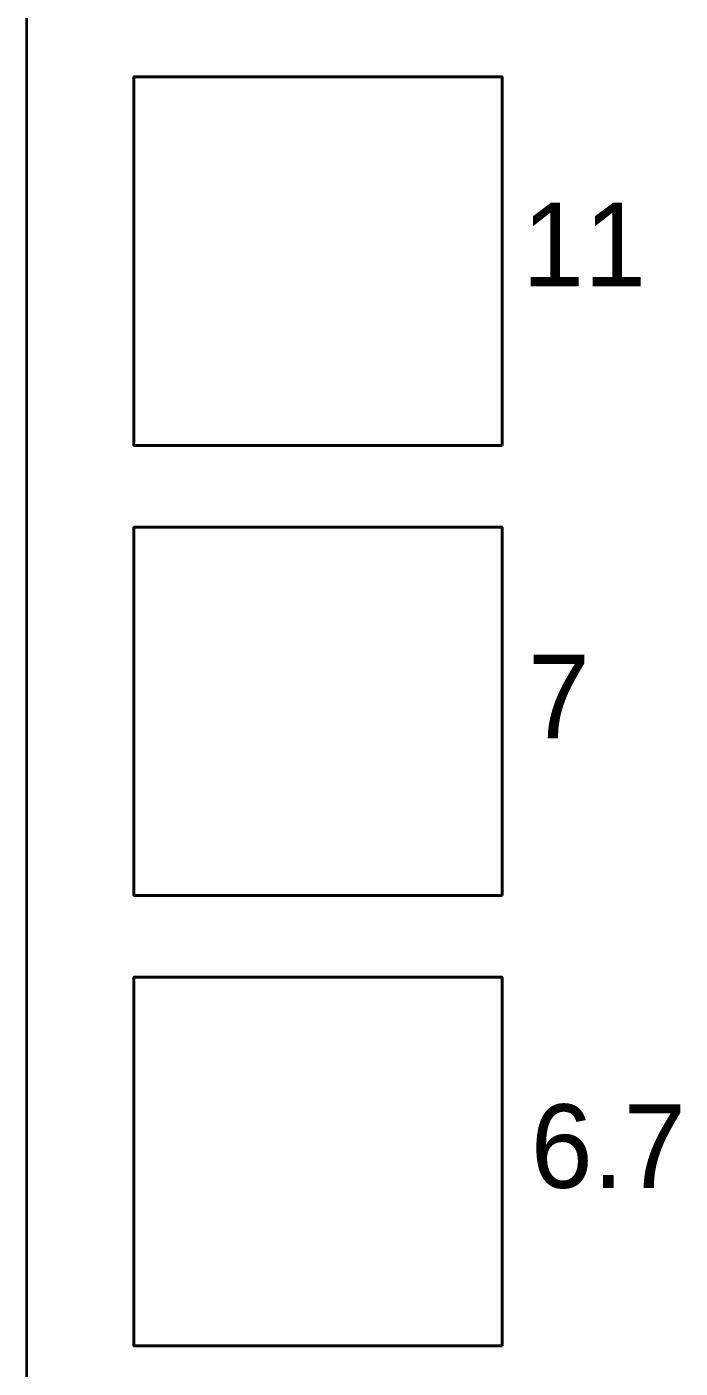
# Model space of a CAD drawing. Header units: inches. Extents: x 3 to 193, y 59 to 239.
# Drawn here: x 3.08 to 16.94, y 87.84 to 116.28 of the extents above; entities that cross this region are included whole.
import ezdxf

# ---------------------------------------------------------------- set-up
doc = ezdxf.new("R2010")
doc.units = ezdxf.units.IN
doc.header["$MEASUREMENT"] = 0
doc.layers.add('Calque 1', color=7, linetype='Continuous')
doc.layers.add('Forme bottom', color=7, linetype='Continuous')

msp = doc.modelspace()

# ---------------------------------------------------------------- linework, layer by layer
at = {"layer": 'Calque 1', "color": 7, "lineweight": 35, "true_color": 0xffffff}
for points in [[(13.161, 107.402), (12.917, 107.402), (12.672, 107.402), (12.428, 107.402), (12.184, 107.402), (11.94, 107.402), (11.696, 107.402), (11.452, 107.402), (11.208, 107.402), (10.963, 107.402), (10.719, 107.402), (10.475, 107.402), (10.231, 107.402), (9.987, 107.402), (9.743, 107.402), (9.499, 107.402), (9.255, 107.402), (9.01, 107.402), (8.766, 107.402), (8.522, 107.402), (8.278, 107.402), (8.034, 107.402), (7.79, 107.402), (7.545, 107.402), (7.301, 107.402), (7.057, 107.402), (6.813, 107.402), (6.569, 107.402), (6.325, 107.402), (6.081, 107.402), (5.837, 107.402), (5.592, 107.402), (5.348, 107.402), (5.348, 107.646), (5.348, 107.89), (5.348, 108.134), (5.348, 108.378), (5.348, 108.622), (5.348, 108.866), (5.348, 109.111), (5.348, 109.355), (5.348, 109.599), (5.348, 109.843), (5.348, 110.087), (5.348, 110.331), (5.348, 110.576), (5.348, 110.82), (5.348, 111.064), (5.348, 111.308), (5.348, 111.552), (5.348, 111.796), (5.348, 112.04), (5.348, 112.285), (5.348, 112.529), (5.348, 112.773), (5.348, 113.017), (5.348, 113.261), (5.348, 113.505), (5.348, 113.749), (5.348, 113.993), (5.348, 114.238), (5.348, 114.482), (5.348, 114.726), (5.348, 114.97), (5.348, 115.214), (5.592, 115.214), (5.837, 115.214), (6.081, 115.214), (6.325, 115.214), (6.569, 115.214), (6.813, 115.214), (7.057, 115.214), (7.301, 115.214), (7.545, 115.214), (7.79, 115.214), (8.034, 115.214), (8.278, 115.214), (8.522, 115.214), (8.766, 115.214), (9.01, 115.214), (9.255, 115.214), (9.499, 115.214), (9.743, 115.214), (9.987, 115.214), (10.231, 115.214), (10.475, 115.214), (10.719, 115.214), (10.963, 115.214), (11.208, 115.214), (11.452, 115.214), (11.696, 115.214), (11.94, 115.214), (12.184, 115.214), (12.428, 115.214), (12.672, 115.214), (12.917, 115.214), (13.161, 115.214), (13.161, 114.97), (13.161, 114.726), (13.161, 114.482), (13.161, 114.238), (13.161, 113.993), (13.161, 113.749), (13.161, 113.505), (13.161, 113.261), (13.161, 113.017), (13.161, 112.773), (13.161, 112.529), (13.161, 112.285), (13.161, 112.04), (13.161, 111.796), (13.161, 111.552), (13.161, 111.308), (13.161, 111.064), (13.161, 110.82), (13.161, 110.576), (13.161, 110.331), (13.161, 110.087), (13.161, 109.843), (13.161, 109.599), (13.161, 109.355), (13.161, 109.111), (13.161, 108.866), (13.161, 108.622), (13.161, 108.378), (13.161, 108.134), (13.161, 107.89), (13.161, 107.646), (13.161, 107.402)], [(13.161, 97.859), (12.917, 97.859), (12.672, 97.859), (12.428, 97.859), (12.184, 97.859), (11.94, 97.859), (11.696, 97.859), (11.452, 97.859), (11.208, 97.859), (10.963, 97.859), (10.719, 97.859), (10.475, 97.859), (10.231, 97.859), (9.987, 97.859), (9.743, 97.859), (9.499, 97.859), (9.255, 97.859), (9.01, 97.859), (8.766, 97.859), (8.522, 97.859), (8.278, 97.859), (8.034, 97.859), (7.79, 97.859), (7.545, 97.859), (7.301, 97.859), (7.057, 97.859), (6.813, 97.859), (6.569, 97.859), (6.325, 97.859), (6.081, 97.859), (5.837, 97.859), (5.592, 97.859), (5.348, 97.859), (5.348, 98.103), (5.348, 98.347), (5.348, 98.591), (5.348, 98.835), (5.348, 99.079), (5.348, 99.323), (5.348, 99.567), (5.348, 99.812), (5.348, 100.056), (5.348, 100.3), (5.348, 100.544), (5.348, 100.788), (5.348, 101.032), (5.348, 101.277), (5.348, 101.521), (5.348, 101.765), (5.348, 102.009), (5.348, 102.253), (5.348, 102.497), (5.348, 102.741), (5.348, 102.985), (5.348, 103.23), (5.348, 103.473), (5.348, 103.718), (5.348, 103.962), (5.348, 104.206), (5.348, 104.45), (5.348, 104.694), (5.348, 104.938), (5.348, 105.183), (5.348, 105.427), (5.348, 105.671), (5.592, 105.671), (5.837, 105.671), (6.081, 105.671), (6.325, 105.671), (6.569, 105.671), (6.813, 105.671), (7.057, 105.671), (7.301, 105.671), (7.545, 105.671), (7.79, 105.671), (8.034, 105.671), (8.278, 105.671), (8.522, 105.671), (8.766, 105.671), (9.01, 105.671), (9.255, 105.671), (9.499, 105.671), (9.743, 105.671), (9.987, 105.671), (10.231, 105.671), (10.475, 105.671), (10.719, 105.671), (10.963, 105.671), (11.208, 105.671), (11.452, 105.671), (11.696, 105.671), (11.94, 105.671), (12.184, 105.671), (12.428, 105.671), (12.672, 105.671), (12.917, 105.671), (13.161, 105.671), (13.161, 105.427), (13.161, 105.183), (13.161, 104.938), (13.161, 104.694), (13.161, 104.45), (13.161, 104.206), (13.161, 103.962), (13.161, 103.718), (13.161, 103.473), (13.161, 103.23), (13.161, 102.985), (13.161, 102.741), (13.161, 102.497), (13.161, 102.253), (13.161, 102.009), (13.161, 101.765), (13.161, 101.521), (13.161, 101.277), (13.161, 101.032), (13.161, 100.788), (13.161, 100.544), (13.161, 100.3), (13.161, 100.056), (13.161, 99.812), (13.161, 99.567), (13.161, 99.323), (13.161, 99.079), (13.161, 98.835), (13.161, 98.591), (13.161, 98.347), (13.161, 98.103), (13.161, 97.859)], [(13.161, 88.315), (12.917, 88.315), (12.672, 88.315), (12.428, 88.315), (12.184, 88.315), (11.94, 88.315), (11.696, 88.315), (11.452, 88.315), (11.208, 88.315), (10.963, 88.315), (10.719, 88.315), (10.475, 88.315), (10.231, 88.315), (9.987, 88.315), (9.743, 88.315), (9.499, 88.315), (9.255, 88.315), (9.01, 88.315), (8.766, 88.315), (8.522, 88.315), (8.278, 88.315), (8.034, 88.315), (7.79, 88.315), (7.545, 88.315), (7.301, 88.315), (7.057, 88.315), (6.813, 88.315), (6.569, 88.315), (6.325, 88.315), (6.081, 88.315), (5.837, 88.315), (5.592, 88.315), (5.348, 88.315), (5.348, 88.559), (5.348, 88.804), (5.348, 89.047), (5.348, 89.292), (5.348, 89.536), (5.348, 89.78), (5.348, 90.024), (5.348, 90.268), (5.348, 90.512), (5.348, 90.757), (5.348, 91.001), (5.348, 91.245), (5.348, 91.489), (5.348, 91.733), (5.348, 91.977), (5.348, 92.221), (5.348, 92.466), (5.348, 92.71), (5.348, 92.954), (5.348, 93.198), (5.348, 93.442), (5.348, 93.686), (5.348, 93.931), (5.348, 94.174), (5.348, 94.419), (5.348, 94.663), (5.348, 94.907), (5.348, 95.151), (5.348, 95.395), (5.348, 95.639), (5.348, 95.884), (5.348, 96.128), (5.592, 96.128), (5.837, 96.128), (6.081, 96.128), (6.325, 96.128), (6.569, 96.128), (6.813, 96.128), (7.057, 96.128), (7.301, 96.128), (7.545, 96.128), (7.79, 96.128), (8.034, 96.128), (8.278, 96.128), (8.522, 96.128), (8.766, 96.128), (9.01, 96.128), (9.255, 96.128), (9.499, 96.128), (9.743, 96.128), (9.987, 96.128), (10.231, 96.128), (10.475, 96.128), (10.719, 96.128), (10.963, 96.128), (11.208, 96.128), (11.452, 96.128), (11.696, 96.128), (11.94, 96.128), (12.184, 96.128), (12.428, 96.128), (12.672, 96.128), (12.917, 96.128), (13.161, 96.128), (13.161, 95.884), (13.161, 95.639), (13.161, 95.395), (13.161, 95.151), (13.161, 94.907), (13.161, 94.663), (13.161, 94.419), (13.161, 94.174), (13.161, 93.931), (13.161, 93.686), (13.161, 93.442), (13.161, 93.198), (13.161, 92.954), (13.161, 92.71), (13.161, 92.466), (13.161, 92.221), (13.161, 91.977), (13.161, 91.733), (13.161, 91.489), (13.161, 91.245), (13.161, 91.001), (13.161, 90.757), (13.161, 90.512), (13.161, 90.268), (13.161, 90.024), (13.161, 89.78), (13.161, 89.536), (13.161, 89.292), (13.161, 89.047), (13.161, 88.804), (13.161, 88.559), (13.161, 88.315)]]:
    msp.add_lwpolyline(points, dxfattribs=at)
for points in [[(13.161, 107.402), (13.161, 107.402), (12.917, 107.402), (12.917, 107.402), (12.917, 107.402), (12.672, 107.402), (12.672, 107.402), (12.672, 107.402), (12.428, 107.402), (12.428, 107.402), (12.428, 107.402), (12.184, 107.402), (12.184, 107.402), (12.184, 107.402), (11.94, 107.402), (11.94, 107.402), (11.94, 107.402), (11.696, 107.402), (11.696, 107.402), (11.696, 107.402), (11.452, 107.402), (11.452, 107.402), (11.452, 107.402), (11.208, 107.402), (11.208, 107.402), (11.208, 107.402), (10.963, 107.402), (10.963, 107.402), (10.963, 107.402), (10.719, 107.402), (10.719, 107.402), (10.719, 107.402), (10.475, 107.402), (10.475, 107.402), (10.475, 107.402), (10.231, 107.402), (10.231, 107.402), (10.231, 107.402), (9.987, 107.402), (9.987, 107.402), (9.987, 107.402), (9.743, 107.402), (9.743, 107.402), (9.743, 107.402), (9.499, 107.402), (9.499, 107.402), (9.499, 107.402), (9.255, 107.402), (9.255, 107.402), (9.255, 107.402), (9.01, 107.402), (9.01, 107.402), (9.01, 107.402), (8.766, 107.402), (8.766, 107.402), (8.766, 107.402), (8.522, 107.402), (8.522, 107.402), (8.522, 107.402), (8.278, 107.402), (8.278, 107.402), (8.278, 107.402), (8.034, 107.402), (8.034, 107.402), (8.034, 107.402), (7.79, 107.402), (7.79, 107.402), (7.79, 107.402), (7.546, 107.402), (7.546, 107.402), (7.546, 107.402), (7.302, 107.402), (7.302, 107.402), (7.302, 107.402), (7.057, 107.402), (7.057, 107.402), (7.057, 107.402), (6.813, 107.402), (6.813, 107.402), (6.813, 107.402), (6.569, 107.402), (6.569, 107.402), (6.569, 107.402), (6.325, 107.402), (6.325, 107.402), (6.325, 107.402), (6.081, 107.402), (6.081, 107.402), (6.081, 107.402), (5.837, 107.402), (5.837, 107.402), (5.837, 107.402), (5.592, 107.402), (5.592, 107.402), (5.592, 107.402), (5.348, 107.402), (5.348, 107.402), (5.348, 107.402), (5.348, 107.646), (5.348, 107.646), (5.348, 107.646), (5.348, 107.89), (5.348, 107.89), (5.348, 107.89), (5.348, 108.134), (5.348, 108.134), (5.348, 108.134), (5.348, 108.379), (5.348, 108.379), (5.348, 108.379), (5.348, 108.622), (5.348, 108.622), (5.348, 108.622), (5.348, 108.867), (5.348, 108.867), (5.348, 108.867), (5.348, 109.111), (5.348, 109.111), (5.348, 109.111), (5.348, 109.355), (5.348, 109.355), (5.348, 109.355), (5.348, 109.599), (5.348, 109.599), (5.348, 109.599), (5.348, 109.843), (5.348, 109.843), (5.348, 109.843), (5.348, 110.087), (5.348, 110.087), (5.348, 110.087), (5.348, 110.332), (5.348, 110.332), (5.348, 110.332), (5.348, 110.576), (5.348, 110.576), (5.348, 110.576), (5.348, 110.82), (5.348, 110.82), (5.348, 110.82), (5.348, 111.064), (5.348, 111.064), (5.348, 111.064), (5.348, 111.308), (5.348, 111.308), (5.348, 111.308), (5.348, 111.552), (5.348, 111.552), (5.348, 111.552), (5.348, 111.796), (5.348, 111.796), (5.348, 111.796), (5.348, 112.041), (5.348, 112.041), (5.348, 112.041), (5.348, 112.285), (5.348, 112.285), (5.348, 112.285), (5.348, 112.529), (5.348, 112.529), (5.348, 112.529), (5.348, 112.773), (5.348, 112.773), (5.348, 112.773), (5.348, 113.017), (5.348, 113.017), (5.348, 113.017), (5.348, 113.261), (5.348, 113.261), (5.348, 113.261), (5.348, 113.506), (5.348, 113.506), (5.348, 113.506), (5.348, 113.749), (5.348, 113.749), (5.348, 113.749), (5.348, 113.994), (5.348, 113.994), (5.348, 113.994), (5.348, 114.238), (5.348, 114.238), (5.348, 114.238), (5.348, 114.482), (5.348, 114.482), (5.348, 114.482), (5.348, 114.726), (5.348, 114.726), (5.348, 114.726), (5.348, 114.97), (5.348, 114.97), (5.348, 114.97), (5.348, 115.214), (5.348, 115.214), (5.348, 115.214), (5.592, 115.214), (5.592, 115.214), (5.592, 115.214), (5.837, 115.214), (5.837, 115.214), (5.837, 115.214), (6.081, 115.214), (6.081, 115.214), (6.081, 115.214), (6.325, 115.214), (6.325, 115.214), (6.325, 115.214), (6.569, 115.214), (6.569, 115.214), (6.569, 115.214), (6.813, 115.214), (6.813, 115.214), (6.813, 115.214), (7.057, 115.214), (7.057, 115.214), (7.057, 115.214), (7.302, 115.214), (7.302, 115.214), (7.302, 115.214), (7.546, 115.214), (7.546, 115.214), (7.546, 115.214), (7.79, 115.214), (7.79, 115.214), (7.79, 115.214), (8.034, 115.214), (8.034, 115.214), (8.034, 115.214), (8.278, 115.214), (8.278, 115.214), (8.278, 115.214), (8.522, 115.214), (8.522, 115.214), (8.522, 115.214), (8.766, 115.214), (8.766, 115.214), (8.766, 115.214), (9.01, 115.214), (9.01, 115.214), (9.01, 115.214), (9.255, 115.214), (9.255, 115.214), (9.255, 115.214), (9.499, 115.214), (9.499, 115.214), (9.499, 115.214), (9.743, 115.214), (9.743, 115.214), (9.743, 115.214), (9.987, 115.214), (9.987, 115.214), (9.987, 115.214), (10.231, 115.214), (10.231, 115.214), (10.231, 115.214), (10.475, 115.214), (10.475, 115.214), (10.475, 115.214), (10.719, 115.214), (10.719, 115.214), (10.719, 115.214), (10.963, 115.214), (10.963, 115.214), (10.963, 115.214), (11.208, 115.214), (11.208, 115.214), (11.208, 115.214), (11.452, 115.214), (11.452, 115.214), (11.452, 115.214), (11.696, 115.214), (11.696, 115.214), (11.696, 115.214), (11.94, 115.214), (11.94, 115.214), (11.94, 115.214), (12.184, 115.214), (12.184, 115.214), (12.184, 115.214), (12.428, 115.214), (12.428, 115.214), (12.428, 115.214), (12.672, 115.214), (12.672, 115.214), (12.672, 115.214), (12.917, 115.214), (12.917, 115.214), (12.917, 115.214), (13.161, 115.214), (13.161, 115.214), (13.161, 115.214), (13.161, 114.97), (13.161, 114.97), (13.161, 114.97), (13.161, 114.726), (13.161, 114.726), (13.161, 114.726), (13.161, 114.482), (13.161, 114.482), (13.161, 114.482), (13.161, 114.238), (13.161, 114.238), (13.161, 114.238), (13.161, 113.994), (13.161, 113.994), (13.161, 113.994), (13.161, 113.749), (13.161, 113.749), (13.161, 113.749), (13.161, 113.506), (13.161, 113.506), (13.161, 113.506), (13.161, 113.261), (13.161, 113.261), (13.161, 113.261), (13.161, 113.017), (13.161, 113.017), (13.161, 113.017), (13.161, 112.773), (13.161, 112.773), (13.161, 112.773), (13.161, 112.529), (13.161, 112.529), (13.161, 112.529), (13.161, 112.285), (13.161, 112.285), (13.161, 112.285), (13.161, 112.041), (13.161, 112.041), (13.161, 112.041), (13.161, 111.796), (13.161, 111.796), (13.161, 111.796), (13.161, 111.552), (13.161, 111.552), (13.161, 111.552), (13.161, 111.308), (13.161, 111.308), (13.161, 111.308), (13.161, 111.064), (13.161, 111.064), (13.161, 111.064), (13.161, 110.82), (13.161, 110.82), (13.161, 110.82), (13.161, 110.576), (13.161, 110.576), (13.161, 110.576), (13.161, 110.332), (13.161, 110.332), (13.161, 110.332), (13.161, 110.087), (13.161, 110.087), (13.161, 110.087), (13.161, 109.843), (13.161, 109.843), (13.161, 109.843), (13.161, 109.599), (13.161, 109.599), (13.161, 109.599), (13.161, 109.355), (13.161, 109.355), (13.161, 109.355), (13.161, 109.111), (13.161, 109.111), (13.161, 109.111), (13.161, 108.867), (13.161, 108.867), (13.161, 108.867), (13.161, 108.622), (13.161, 108.622), (13.161, 108.622), (13.161, 108.379), (13.161, 108.379), (13.161, 108.379), (13.161, 108.134), (13.161, 108.134), (13.161, 108.134), (13.161, 107.89), (13.161, 107.89), (13.161, 107.89), (13.161, 107.646), (13.161, 107.646), (13.161, 107.646), (13.161, 107.402), (13.161, 107.402), (13.161, 107.402), (13.161, 107.402), (13.161, 107.402), (13.161, 107.402), (13.161, 107.402), (13.161, 107.402), (13.161, 107.402), (13.161, 107.402), (13.161, 107.402), (13.161, 107.402), (13.161, 107.402), (13.161, 107.402), (13.161, 107.402), (13.161, 107.402), (13.161, 107.402), (13.161, 107.402), (13.161, 107.402), (13.161, 107.402), (13.161, 107.402), (13.161, 107.402), (13.161, 107.402), (13.161, 107.402), (13.161, 107.402), (13.161, 107.402), (13.161, 107.402), (13.161, 107.402), (13.161, 107.402), (13.161, 107.402), (13.161, 107.402), (13.161, 107.402), (13.161, 107.402), (13.161, 107.402), (13.161, 107.402), (13.161, 107.402), (13.161, 107.402), (13.161, 107.402), (13.161, 107.402), (13.161, 107.402), (13.161, 107.402), (13.161, 107.402), (13.161, 107.402), (13.161, 107.402), (13.161, 107.402), (13.161, 107.402), (13.161, 107.402), (13.161, 107.402), (13.161, 107.402), (13.161, 107.402), (13.161, 107.402), (13.161, 107.402), (13.161, 107.402), (13.161, 107.402), (13.161, 107.402), (13.161, 107.402), (13.161, 107.402), (13.161, 107.402), (13.161, 107.402), (13.161, 107.402), (13.161, 107.402), (13.161, 107.402), (13.161, 107.402), (13.161, 107.402), (13.161, 107.402), (13.161, 107.402), (13.161, 107.402), (13.161, 107.402), (13.161, 107.402), (13.161, 107.402), (13.161, 107.402), (13.161, 107.402), (13.161, 107.402), (13.161, 107.402), (13.161, 107.402), (13.161, 107.402), (13.161, 107.402), (13.161, 107.402), (13.161, 107.402), (13.161, 107.402), (13.161, 107.402), (13.161, 107.402), (13.161, 107.402), (13.161, 107.402), (13.161, 107.402), (13.161, 107.402), (13.161, 107.402), (13.161, 107.402), (13.161, 107.402), (13.161, 107.402), (13.161, 107.402), (13.161, 107.402), (13.161, 107.402), (13.161, 107.402), (13.161, 107.402), (13.161, 107.402), (13.161, 107.402), (13.161, 107.402), (13.161, 107.402), (13.161, 107.402), (13.161, 107.402), (13.161, 107.402), (13.161, 107.402), (13.161, 107.402)], [(13.161, 97.859), (13.161, 97.859), (12.917, 97.859), (12.917, 97.859), (12.917, 97.859), (12.672, 97.859), (12.672, 97.859), (12.672, 97.859), (12.428, 97.859), (12.428, 97.859), (12.428, 97.859), (12.184, 97.859), (12.184, 97.859), (12.184, 97.859), (11.94, 97.859), (11.94, 97.859), (11.94, 97.859), (11.696, 97.859), (11.696, 97.859), (11.696, 97.859), (11.452, 97.859), (11.452, 97.859), (11.452, 97.859), (11.208, 97.859), (11.208, 97.859), (11.208, 97.859), (10.963, 97.859), (10.963, 97.859), (10.963, 97.859), (10.719, 97.859), (10.719, 97.859), (10.719, 97.859), (10.475, 97.859), (10.475, 97.859), (10.475, 97.859), (10.231, 97.859), (10.231, 97.859), (10.231, 97.859), (9.987, 97.859), (9.987, 97.859), (9.987, 97.859), (9.743, 97.859), (9.743, 97.859), (9.743, 97.859), (9.499, 97.859), (9.499, 97.859), (9.499, 97.859), (9.255, 97.859), (9.255, 97.859), (9.255, 97.859), (9.01, 97.859), (9.01, 97.859), (9.01, 97.859), (8.766, 97.859), (8.766, 97.859), (8.766, 97.859), (8.522, 97.859), (8.522, 97.859), (8.522, 97.859), (8.278, 97.859), (8.278, 97.859), (8.278, 97.859), (8.034, 97.859), (8.034, 97.859), (8.034, 97.859), (7.79, 97.859), (7.79, 97.859), (7.79, 97.859), (7.546, 97.859), (7.546, 97.859), (7.546, 97.859), (7.302, 97.859), (7.302, 97.859), (7.302, 97.859), (7.057, 97.859), (7.057, 97.859), (7.057, 97.859), (6.813, 97.859), (6.813, 97.859), (6.813, 97.859), (6.569, 97.859), (6.569, 97.859), (6.569, 97.859), (6.325, 97.859), (6.325, 97.859), (6.325, 97.859), (6.081, 97.859), (6.081, 97.859), (6.081, 97.859), (5.837, 97.859), (5.837, 97.859), (5.837, 97.859), (5.592, 97.859), (5.592, 97.859), (5.592, 97.859), (5.348, 97.859), (5.348, 97.859), (5.348, 97.859), (5.348, 98.103), (5.348, 98.103), (5.348, 98.103), (5.348, 98.347), (5.348, 98.347), (5.348, 98.347), (5.348, 98.591), (5.348, 98.591), (5.348, 98.591), (5.348, 98.835), (5.348, 98.835), (5.348, 98.835), (5.348, 99.08), (5.348, 99.08), (5.348, 99.08), (5.348, 99.323), (5.348, 99.323), (5.348, 99.323), (5.348, 99.568), (5.348, 99.568), (5.348, 99.568), (5.348, 99.812), (5.348, 99.812), (5.348, 99.812), (5.348, 100.056), (5.348, 100.056), (5.348, 100.056), (5.348, 100.3), (5.348, 100.3), (5.348, 100.3), (5.348, 100.544), (5.348, 100.544), (5.348, 100.544), (5.348, 100.788), (5.348, 100.788), (5.348, 100.788), (5.348, 101.033), (5.348, 101.033), (5.348, 101.033), (5.348, 101.277), (5.348, 101.277), (5.348, 101.277), (5.348, 101.521), (5.348, 101.521), (5.348, 101.521), (5.348, 101.765), (5.348, 101.765), (5.348, 101.765), (5.348, 102.009), (5.348, 102.009), (5.348, 102.009), (5.348, 102.253), (5.348, 102.253), (5.348, 102.253), (5.348, 102.497), (5.348, 102.497), (5.348, 102.497), (5.348, 102.742), (5.348, 102.742), (5.348, 102.742), (5.348, 102.986), (5.348, 102.986), (5.348, 102.986), (5.348, 103.23), (5.348, 103.23), (5.348, 103.23), (5.348, 103.474), (5.348, 103.474), (5.348, 103.474), (5.348, 103.718), (5.348, 103.718), (5.348, 103.718), (5.348, 103.962), (5.348, 103.962), (5.348, 103.962), (5.348, 104.207), (5.348, 104.207), (5.348, 104.207), (5.348, 104.45), (5.348, 104.45), (5.348, 104.45), (5.348, 104.695), (5.348, 104.695), (5.348, 104.695), (5.348, 104.939), (5.348, 104.939), (5.348, 104.939), (5.348, 105.183), (5.348, 105.183), (5.348, 105.183), (5.348, 105.427), (5.348, 105.427), (5.348, 105.427), (5.348, 105.671), (5.348, 105.671), (5.348, 105.671), (5.592, 105.671), (5.592, 105.671), (5.592, 105.671), (5.837, 105.671), (5.837, 105.671), (5.837, 105.671), (6.081, 105.671), (6.081, 105.671), (6.081, 105.671), (6.325, 105.671), (6.325, 105.671), (6.325, 105.671), (6.569, 105.671), (6.569, 105.671), (6.569, 105.671), (6.813, 105.671), (6.813, 105.671), (6.813, 105.671), (7.057, 105.671), (7.057, 105.671), (7.057, 105.671), (7.302, 105.671), (7.302, 105.671), (7.302, 105.671), (7.546, 105.671), (7.546, 105.671), (7.546, 105.671), (7.79, 105.671), (7.79, 105.671), (7.79, 105.671), (8.034, 105.671), (8.034, 105.671), (8.034, 105.671), (8.278, 105.671), (8.278, 105.671), (8.278, 105.671), (8.522, 105.671), (8.522, 105.671), (8.522, 105.671), (8.766, 105.671), (8.766, 105.671), (8.766, 105.671), (9.01, 105.671), (9.01, 105.671), (9.01, 105.671), (9.255, 105.671), (9.255, 105.671), (9.255, 105.671), (9.499, 105.671), (9.499, 105.671), (9.499, 105.671), (9.743, 105.671), (9.743, 105.671), (9.743, 105.671), (9.987, 105.671), (9.987, 105.671), (9.987, 105.671), (10.231, 105.671), (10.231, 105.671), (10.231, 105.671), (10.475, 105.671), (10.475, 105.671), (10.475, 105.671), (10.719, 105.671), (10.719, 105.671), (10.719, 105.671), (10.963, 105.671), (10.963, 105.671), (10.963, 105.671), (11.208, 105.671), (11.208, 105.671), (11.208, 105.671), (11.452, 105.671), (11.452, 105.671), (11.452, 105.671), (11.696, 105.671), (11.696, 105.671), (11.696, 105.671), (11.94, 105.671), (11.94, 105.671), (11.94, 105.671), (12.184, 105.671), (12.184, 105.671), (12.184, 105.671), (12.428, 105.671), (12.428, 105.671), (12.428, 105.671), (12.672, 105.671), (12.672, 105.671), (12.672, 105.671), (12.917, 105.671), (12.917, 105.671), (12.917, 105.671), (13.161, 105.671), (13.161, 105.671), (13.161, 105.671), (13.161, 105.427), (13.161, 105.427), (13.161, 105.427), (13.161, 105.183), (13.161, 105.183), (13.161, 105.183), (13.161, 104.939), (13.161, 104.939), (13.161, 104.939), (13.161, 104.695), (13.161, 104.695), (13.161, 104.695), (13.161, 104.45), (13.161, 104.45), (13.161, 104.45), (13.161, 104.207), (13.161, 104.207), (13.161, 104.207), (13.161, 103.962), (13.161, 103.962), (13.161, 103.962), (13.161, 103.718), (13.161, 103.718), (13.161, 103.718), (13.161, 103.474), (13.161, 103.474), (13.161, 103.474), (13.161, 103.23), (13.161, 103.23), (13.161, 103.23), (13.161, 102.986), (13.161, 102.986), (13.161, 102.986), (13.161, 102.742), (13.161, 102.742), (13.161, 102.742), (13.161, 102.497), (13.161, 102.497), (13.161, 102.497), (13.161, 102.253), (13.161, 102.253), (13.161, 102.253), (13.161, 102.009), (13.161, 102.009), (13.161, 102.009), (13.161, 101.765), (13.161, 101.765), (13.161, 101.765), (13.161, 101.521), (13.161, 101.521), (13.161, 101.521), (13.161, 101.277), (13.161, 101.277), (13.161, 101.277), (13.161, 101.033), (13.161, 101.033), (13.161, 101.033), (13.161, 100.788), (13.161, 100.788), (13.161, 100.788), (13.161, 100.544), (13.161, 100.544), (13.161, 100.544), (13.161, 100.3), (13.161, 100.3), (13.161, 100.3), (13.161, 100.056), (13.161, 100.056), (13.161, 100.056), (13.161, 99.812), (13.161, 99.812), (13.161, 99.812), (13.161, 99.568), (13.161, 99.568), (13.161, 99.568), (13.161, 99.323), (13.161, 99.323), (13.161, 99.323), (13.161, 99.08), (13.161, 99.08), (13.161, 99.08), (13.161, 98.835), (13.161, 98.835), (13.161, 98.835), (13.161, 98.591), (13.161, 98.591), (13.161, 98.591), (13.161, 98.347), (13.161, 98.347), (13.161, 98.347), (13.161, 98.103), (13.161, 98.103), (13.161, 98.103), (13.161, 97.859), (13.161, 97.859), (13.161, 97.859), (13.161, 97.859), (13.161, 97.859), (13.161, 97.859), (13.161, 97.859), (13.161, 97.859), (13.161, 97.859), (13.161, 97.859), (13.161, 97.859), (13.161, 97.859), (13.161, 97.859), (13.161, 97.859), (13.161, 97.859), (13.161, 97.859), (13.161, 97.859), (13.161, 97.859), (13.161, 97.859), (13.161, 97.859), (13.161, 97.859), (13.161, 97.859), (13.161, 97.859), (13.161, 97.859), (13.161, 97.859), (13.161, 97.859), (13.161, 97.859), (13.161, 97.859), (13.161, 97.859), (13.161, 97.859), (13.161, 97.859), (13.161, 97.859), (13.161, 97.859), (13.161, 97.859), (13.161, 97.859), (13.161, 97.859), (13.161, 97.859), (13.161, 97.859), (13.161, 97.859), (13.161, 97.859), (13.161, 97.859), (13.161, 97.859), (13.161, 97.859), (13.161, 97.859), (13.161, 97.859), (13.161, 97.859), (13.161, 97.859), (13.161, 97.859), (13.161, 97.859), (13.161, 97.859), (13.161, 97.859), (13.161, 97.859), (13.161, 97.859), (13.161, 97.859), (13.161, 97.859), (13.161, 97.859), (13.161, 97.859), (13.161, 97.859), (13.161, 97.859), (13.161, 97.859), (13.161, 97.859), (13.161, 97.859), (13.161, 97.859), (13.161, 97.859), (13.161, 97.859), (13.161, 97.859), (13.161, 97.859), (13.161, 97.859), (13.161, 97.859), (13.161, 97.859), (13.161, 97.859), (13.161, 97.859), (13.161, 97.859), (13.161, 97.859), (13.161, 97.859), (13.161, 97.859), (13.161, 97.859), (13.161, 97.859), (13.161, 97.859), (13.161, 97.859), (13.161, 97.859), (13.161, 97.859), (13.161, 97.859), (13.161, 97.859), (13.161, 97.859), (13.161, 97.859), (13.161, 97.859), (13.161, 97.859), (13.161, 97.859), (13.161, 97.859), (13.161, 97.859), (13.161, 97.859), (13.161, 97.859), (13.161, 97.859), (13.161, 97.859), (13.161, 97.859), (13.161, 97.859), (13.161, 97.859), (13.161, 97.859), (13.161, 97.859), (13.161, 97.859), (13.161, 97.859), (13.161, 97.859), (13.161, 97.859)], [(13.161, 88.315), (13.161, 88.315), (12.917, 88.315), (12.917, 88.315), (12.917, 88.315), (12.672, 88.315), (12.672, 88.315), (12.672, 88.315), (12.428, 88.315), (12.428, 88.315), (12.428, 88.315), (12.184, 88.315), (12.184, 88.315), (12.184, 88.315), (11.94, 88.315), (11.94, 88.315), (11.94, 88.315), (11.696, 88.315), (11.696, 88.315), (11.696, 88.315), (11.452, 88.315), (11.452, 88.315), (11.452, 88.315), (11.208, 88.315), (11.208, 88.315), (11.208, 88.315), (10.963, 88.315), (10.963, 88.315), (10.963, 88.315), (10.719, 88.315), (10.719, 88.315), (10.719, 88.315), (10.475, 88.315), (10.475, 88.315), (10.475, 88.315), (10.231, 88.315), (10.231, 88.315), (10.231, 88.315), (9.987, 88.315), (9.987, 88.315), (9.987, 88.315), (9.743, 88.315), (9.743, 88.315), (9.743, 88.315), (9.499, 88.315), (9.499, 88.315), (9.499, 88.315), (9.255, 88.315), (9.255, 88.315), (9.255, 88.315), (9.01, 88.315), (9.01, 88.315), (9.01, 88.315), (8.766, 88.315), (8.766, 88.315), (8.766, 88.315), (8.522, 88.315), (8.522, 88.315), (8.522, 88.315), (8.278, 88.315), (8.278, 88.315), (8.278, 88.315), (8.034, 88.315), (8.034, 88.315), (8.034, 88.315), (7.79, 88.315), (7.79, 88.315), (7.79, 88.315), (7.546, 88.315), (7.546, 88.315), (7.546, 88.315), (7.302, 88.315), (7.302, 88.315), (7.302, 88.315), (7.057, 88.315), (7.057, 88.315), (7.057, 88.315), (6.813, 88.315), (6.813, 88.315), (6.813, 88.315), (6.569, 88.315), (6.569, 88.315), (6.569, 88.315), (6.325, 88.315), (6.325, 88.315), (6.325, 88.315), (6.081, 88.315), (6.081, 88.315), (6.081, 88.315), (5.837, 88.315), (5.837, 88.315), (5.837, 88.315), (5.592, 88.315), (5.592, 88.315), (5.592, 88.315), (5.348, 88.315), (5.348, 88.315), (5.348, 88.315), (5.348, 88.559), (5.348, 88.559), (5.348, 88.559), (5.348, 88.803), (5.348, 88.803), (5.348, 88.803), (5.348, 89.047), (5.348, 89.047), (5.348, 89.047), (5.348, 89.291), (5.348, 89.291), (5.348, 89.291), (5.348, 89.536), (5.348, 89.536), (5.348, 89.536), (5.348, 89.78), (5.348, 89.78), (5.348, 89.78), (5.348, 90.024), (5.348, 90.024), (5.348, 90.024), (5.348, 90.268), (5.348, 90.268), (5.348, 90.268), (5.348, 90.512), (5.348, 90.512), (5.348, 90.512), (5.348, 90.756), (5.348, 90.756), (5.348, 90.756), (5.348, 91), (5.348, 91), (5.348, 91), (5.348, 91.245), (5.348, 91.245), (5.348, 91.245), (5.348, 91.489), (5.348, 91.489), (5.348, 91.489), (5.348, 91.733), (5.348, 91.733), (5.348, 91.733), (5.348, 91.977), (5.348, 91.977), (5.348, 91.977), (5.348, 92.221), (5.348, 92.221), (5.348, 92.221), (5.348, 92.466), (5.348, 92.466), (5.348, 92.466), (5.348, 92.71), (5.348, 92.71), (5.348, 92.71), (5.348, 92.954), (5.348, 92.954), (5.348, 92.954), (5.348, 93.198), (5.348, 93.198), (5.348, 93.198), (5.348, 93.442), (5.348, 93.442), (5.348, 93.442), (5.348, 93.687), (5.348, 93.687), (5.348, 93.687), (5.348, 93.931), (5.348, 93.931), (5.348, 93.931), (5.348, 94.175), (5.348, 94.175), (5.348, 94.175), (5.348, 94.419), (5.348, 94.419), (5.348, 94.419), (5.348, 94.663), (5.348, 94.663), (5.348, 94.663), (5.348, 94.907), (5.348, 94.907), (5.348, 94.907), (5.348, 95.151), (5.348, 95.151), (5.348, 95.151), (5.348, 95.396), (5.348, 95.396), (5.348, 95.396), (5.348, 95.64), (5.348, 95.64), (5.348, 95.64), (5.348, 95.884), (5.348, 95.884), (5.348, 95.884), (5.348, 96.128), (5.348, 96.128), (5.348, 96.128), (5.592, 96.128), (5.592, 96.128), (5.592, 96.128), (5.837, 96.128), (5.837, 96.128), (5.837, 96.128), (6.081, 96.128), (6.081, 96.128), (6.081, 96.128), (6.325, 96.128), (6.325, 96.128), (6.325, 96.128), (6.569, 96.128), (6.569, 96.128), (6.569, 96.128), (6.813, 96.128), (6.813, 96.128), (6.813, 96.128), (7.057, 96.128), (7.057, 96.128), (7.057, 96.128), (7.302, 96.128), (7.302, 96.128), (7.302, 96.128), (7.546, 96.128), (7.546, 96.128), (7.546, 96.128), (7.79, 96.128), (7.79, 96.128), (7.79, 96.128), (8.034, 96.128), (8.034, 96.128), (8.034, 96.128), (8.278, 96.128), (8.278, 96.128), (8.278, 96.128), (8.522, 96.128), (8.522, 96.128), (8.522, 96.128), (8.766, 96.128), (8.766, 96.128), (8.766, 96.128), (9.01, 96.128), (9.01, 96.128), (9.01, 96.128), (9.255, 96.128), (9.255, 96.128), (9.255, 96.128), (9.499, 96.128), (9.499, 96.128), (9.499, 96.128), (9.743, 96.128), (9.743, 96.128), (9.743, 96.128), (9.987, 96.128), (9.987, 96.128), (9.987, 96.128), (10.231, 96.128), (10.231, 96.128), (10.231, 96.128), (10.475, 96.128), (10.475, 96.128), (10.475, 96.128), (10.719, 96.128), (10.719, 96.128), (10.719, 96.128), (10.963, 96.128), (10.963, 96.128), (10.963, 96.128), (11.208, 96.128), (11.208, 96.128), (11.208, 96.128), (11.452, 96.128), (11.452, 96.128), (11.452, 96.128), (11.696, 96.128), (11.696, 96.128), (11.696, 96.128), (11.94, 96.128), (11.94, 96.128), (11.94, 96.128), (12.184, 96.128), (12.184, 96.128), (12.184, 96.128), (12.428, 96.128), (12.428, 96.128), (12.428, 96.128), (12.672, 96.128), (12.672, 96.128), (12.672, 96.128), (12.917, 96.128), (12.917, 96.128), (12.917, 96.128), (13.161, 96.128), (13.161, 96.128), (13.161, 96.128), (13.161, 95.884), (13.161, 95.884), (13.161, 95.884), (13.161, 95.64), (13.161, 95.64), (13.161, 95.64), (13.161, 95.396), (13.161, 95.396), (13.161, 95.396), (13.161, 95.151), (13.161, 95.151), (13.161, 95.151), (13.161, 94.907), (13.161, 94.907), (13.161, 94.907), (13.161, 94.663), (13.161, 94.663), (13.161, 94.663), (13.161, 94.419), (13.161, 94.419), (13.161, 94.419), (13.161, 94.175), (13.161, 94.175), (13.161, 94.175), (13.161, 93.931), (13.161, 93.931), (13.161, 93.931), (13.161, 93.687), (13.161, 93.687), (13.161, 93.687), (13.161, 93.442), (13.161, 93.442), (13.161, 93.442), (13.161, 93.198), (13.161, 93.198), (13.161, 93.198), (13.161, 92.954), (13.161, 92.954), (13.161, 92.954), (13.161, 92.71), (13.161, 92.71), (13.161, 92.71), (13.161, 92.466), (13.161, 92.466), (13.161, 92.466), (13.161, 92.221), (13.161, 92.221), (13.161, 92.221), (13.161, 91.977), (13.161, 91.977), (13.161, 91.977), (13.161, 91.733), (13.161, 91.733), (13.161, 91.733), (13.161, 91.489), (13.161, 91.489), (13.161, 91.489), (13.161, 91.245), (13.161, 91.245), (13.161, 91.245), (13.161, 91), (13.161, 91), (13.161, 91), (13.161, 90.756), (13.161, 90.756), (13.161, 90.756), (13.161, 90.512), (13.161, 90.512), (13.161, 90.512), (13.161, 90.268), (13.161, 90.268), (13.161, 90.268), (13.161, 90.024), (13.161, 90.024), (13.161, 90.024), (13.161, 89.78), (13.161, 89.78), (13.161, 89.78), (13.161, 89.536), (13.161, 89.536), (13.161, 89.536), (13.161, 89.291), (13.161, 89.291), (13.161, 89.291), (13.161, 89.047), (13.161, 89.047), (13.161, 89.047), (13.161, 88.803), (13.161, 88.803), (13.161, 88.803), (13.161, 88.559), (13.161, 88.559), (13.161, 88.559), (13.161, 88.315), (13.161, 88.315), (13.161, 88.315), (13.161, 88.315), (13.161, 88.315), (13.161, 88.315), (13.161, 88.315), (13.161, 88.315), (13.161, 88.315), (13.161, 88.315), (13.161, 88.315), (13.161, 88.315), (13.161, 88.315), (13.161, 88.315), (13.161, 88.315), (13.161, 88.315), (13.161, 88.315), (13.161, 88.315), (13.161, 88.315), (13.161, 88.315), (13.161, 88.315), (13.161, 88.315), (13.161, 88.315), (13.161, 88.315), (13.161, 88.315), (13.161, 88.315), (13.161, 88.315), (13.161, 88.315), (13.161, 88.315), (13.161, 88.315), (13.161, 88.315), (13.161, 88.315), (13.161, 88.315), (13.161, 88.315), (13.161, 88.315), (13.161, 88.315), (13.161, 88.315), (13.161, 88.315), (13.161, 88.315), (13.161, 88.315), (13.161, 88.315), (13.161, 88.315), (13.161, 88.315), (13.161, 88.315), (13.161, 88.315), (13.161, 88.315), (13.161, 88.315), (13.161, 88.315), (13.161, 88.315), (13.161, 88.315), (13.161, 88.315), (13.161, 88.315), (13.161, 88.315), (13.161, 88.315), (13.161, 88.315), (13.161, 88.315), (13.161, 88.315), (13.161, 88.315), (13.161, 88.315), (13.161, 88.315), (13.161, 88.315), (13.161, 88.315), (13.161, 88.315), (13.161, 88.315), (13.161, 88.315), (13.161, 88.315), (13.161, 88.315), (13.161, 88.315), (13.161, 88.315), (13.161, 88.315), (13.161, 88.315), (13.161, 88.315), (13.161, 88.315), (13.161, 88.315), (13.161, 88.315), (13.161, 88.315), (13.161, 88.315), (13.161, 88.315), (13.161, 88.315), (13.161, 88.315), (13.161, 88.315), (13.161, 88.315), (13.161, 88.315), (13.161, 88.315), (13.161, 88.315), (13.161, 88.315), (13.161, 88.315), (13.161, 88.315), (13.161, 88.315), (13.161, 88.315), (13.161, 88.315), (13.161, 88.315), (13.161, 88.315), (13.161, 88.315), (13.161, 88.315), (13.161, 88.315), (13.161, 88.315), (13.161, 88.315), (13.161, 88.315), (13.161, 88.315), (13.161, 88.315), (13.161, 88.315), (13.161, 88.315), (13.161, 88.315)]]:
    msp.add_open_spline(points, degree=3, knots=[0, 0, 0, 0, 1, 1, 1, 2, 2, 2, 3, 3, 3, 4, 4, 4, 5, 5, 5, 6, 6, 6, 7, 7, 7, 8, 8, 8, 9, 9, 9, 10, 10, 10, 11, 11, 11, 12, 12, 12, 13, 13, 13, 14, 14, 14, 15, 15, 15, 16, 16, 16, 17, 17, 17, 18, 18, 18, 19, 19, 19, 20, 20, 20, 21, 21, 21, 22, 22, 22, 23, 23, 23, 24, 24, 24, 25, 25, 25, 26, 26, 26, 27, 27, 27, 28, 28, 28, 29, 29, 29, 30, 30, 30, 31, 31, 31, 32, 32, 32, 33, 33, 33, 34, 34, 34, 35, 35, 35, 36, 36, 36, 37, 37, 37, 38, 38, 38, 39, 39, 39, 40, 40, 40, 41, 41, 41, 42, 42, 42, 43, 43, 43, 44, 44, 44, 45, 45, 45, 46, 46, 46, 47, 47, 47, 48, 48, 48, 49, 49, 49, 50, 50, 50, 51, 51, 51, 52, 52, 52, 53, 53, 53, 54, 54, 54, 55, 55, 55, 56, 56, 56, 57, 57, 57, 58, 58, 58, 59, 59, 59, 60, 60, 60, 61, 61, 61, 62, 62, 62, 63, 63, 63, 64, 64, 64, 65, 65, 65, 66, 66, 66, 67, 67, 67, 68, 68, 68, 69, 69, 69, 70, 70, 70, 71, 71, 71, 72, 72, 72, 73, 73, 73, 74, 74, 74, 75, 75, 75, 76, 76, 76, 77, 77, 77, 78, 78, 78, 79, 79, 79, 80, 80, 80, 81, 81, 81, 82, 82, 82, 83, 83, 83, 84, 84, 84, 85, 85, 85, 86, 86, 86, 87, 87, 87, 88, 88, 88, 89, 89, 89, 90, 90, 90, 91, 91, 91, 92, 92, 92, 93, 93, 93, 94, 94, 94, 95, 95, 95, 96, 96, 96, 97, 97, 97, 98, 98, 98, 99, 99, 99, 100, 100, 100, 101, 101, 101, 102, 102, 102, 103, 103, 103, 104, 104, 104, 105, 105, 105, 106, 106, 106, 107, 107, 107, 108, 108, 108, 109, 109, 109, 110, 110, 110, 111, 111, 111, 112, 112, 112, 113, 113, 113, 114, 114, 114, 115, 115, 115, 116, 116, 116, 117, 117, 117, 118, 118, 118, 119, 119, 119, 120, 120, 120, 121, 121, 121, 122, 122, 122, 123, 123, 123, 124, 124, 124, 125, 125, 125, 126, 126, 126, 127, 127, 127, 128, 128, 128, 129, 129, 129, 130, 130, 130, 131, 131, 131, 132, 132, 132, 133, 133, 133, 134, 134, 134, 135, 135, 135, 136, 136, 136, 137, 137, 137, 138, 138, 138, 139, 139, 139, 140, 140, 140, 141, 141, 141, 142, 142, 142, 143, 143, 143, 144, 144, 144, 145, 145, 145, 146, 146, 146, 147, 147, 147, 148, 148, 148, 149, 149, 149, 150, 150, 150, 151, 151, 151, 152, 152, 152, 153, 153, 153, 154, 154, 154, 155, 155, 155, 156, 156, 156, 157, 157, 157, 158, 158, 158, 159, 159, 159, 160, 160, 160, 161, 161, 161, 162, 162, 162, 162], dxfattribs=at)
at = {"layer": 'Forme bottom', "color": 7, "lineweight": 35, "true_color": 0xffffff}
msp.add_lwpolyline([(3.077, 86.821), (3.077, 92.446), (3.077, 98.071), (3.077, 103.696), (3.077, 109.321), (3.077, 114.946), (3.077, 120.571), (3.077, 126.196), (3.077, 131.821), (3.077, 137.446), (3.077, 143.071), (3.077, 148.696)], dxfattribs=at)

# ---------------------------------------------------------------- texts
at = {"layer": 'Calque 1', "color": 7, "true_color": 0xffffff, "char_height": 1.77085, "attachment_point": 7}
for s, insert in [('\\fMyriad Pro|b0|i0|c0|p34;\\W1;11', (13.587, 110.777)), ('\\fMyriad Pro|b0|i0|c0|p34;\\W1;7', (13.71, 101.193)), ('\\fMyriad Pro|b0|i0|c0|p34;\\W1;6.7', (13.769, 91.638))]:
    msp.add_mtext(s, dxfattribs=dict(at, insert=insert))

doc.saveas('drawing.dxf')
